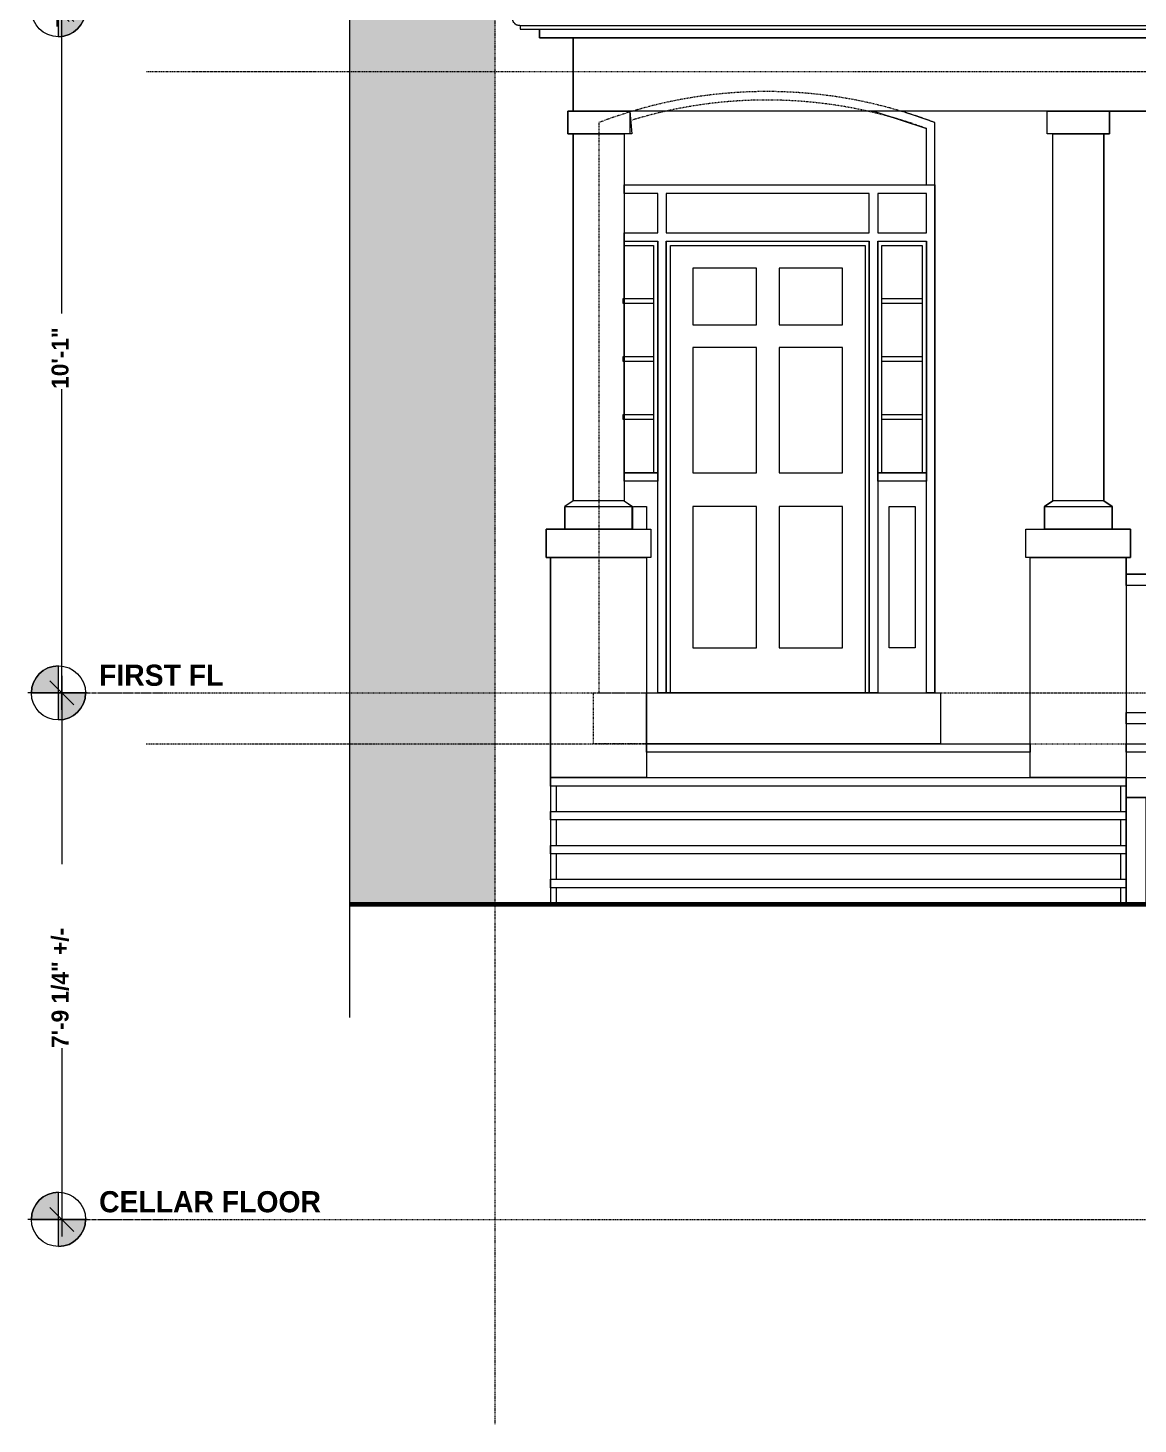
# Model space of a CAD drawing. Header units: inches. Extents: x -961 to 1381, y -1063 to 1035.
# Drawn here: x -343 to -146.2, y -235 to 12.3 of the extents above; entities that cross this region are included whole.
import ezdxf

# ---------------------------------------------------------------- set-up
doc = ezdxf.new("R2010")
doc.units = ezdxf.units.IN
doc.header["$LTSCALE"] = 0.2
doc.header["$MEASUREMENT"] = 0
doc.header["$PDMODE"] = 1
doc.header["$PDSIZE"] = -2
for name, pattern in [('STYLE_01', [0.41664, 0.20828, -0.20836]), ('STYLE_06', [1.04164, 0.625, -0.20828, 0.06943, -0.13893]), ('STYLE_07', [1.875, 0.625, -0.20828, 0.625, -0.20836, 0.06943, -0.13893]), ('STYLE_09', [5, 3.75, -0.277785, 0.69443, -0.277785])]:
    doc.linetypes.add(name, pattern=pattern)
doc.layers.get('0').update_dxf_attribs({"lineweight": 15})
for name, color, linetype, lineweight in [('_MD Elevations (2D)', 7, 'Continuous', 5), ('Dimension', 7, 'Continuous', 5), ('Electric - Invisible', 7, 'Continuous', 15), ('None', 7, 'Continuous', 5)]:
    doc.layers.add(name, color=color, linetype=linetype, lineweight=lineweight)
doc.styles.add('Bradley Hand ITC TT-Bold', font='Bradley Hand ITC TT-Bold')
doc.dimstyles.new('Arch', dxfattribs={"dimtxt": 3.002787, "dimasz": 0.125, "dimexe": 0.125, "dimexo": 0.0625, "dimgap": 0.0625, "dimtad": 1, "dimdec": 3, "dimzin": 15, "dimdsep": 46, "dimlunit": 4, "dimtxsty": 'Bradley Hand ITC TT-Bold', "dimblk": 'VW_SLASH', "dimcen": 0, "dimdle": 0.0625, "dimazin": 0, "dimtfac": 1, "dimtdec": 3, "dimtix": 1, "dimtmove": 0, "dimatfit": 0, "dimldrblk": 'VW_FILLEDARROW', "dimfxl": 0, "dimfrac": 2, "dimtolj": 1, "dimtzin": 15, "dimarcsym": 0})

# ---------------------------------------------------------------- blocks, each defined once
blk = doc.blocks.new('*D')
at = {"layer": 'Defpoints', "color": 0, "lineweight": 0}
for p in [(-327.82, 190), (100.36, 190), (1355.82, 190), (-337.66, 128), (-330.31, 128), (-327.82, 128), (90.52, 128), (97.86, 128), (100.36, 128), (1355.82, 128), (1358.31, 128), (1365.66, 128), (-947.19, 104.5), (-337.81, 15.5), (-330.31, 15.5), (-329.47, 15.5), (90.36, 15.5), (97.86, 15.5), (97.86, 15.5), (1357.47, 15.5), (1358.31, 15.5), (1365.81, 15.5), (-954.69, 6), (-947.19, 6), (-947.19, 6), (-954.69, -105.5), (-947.19, -105.5), (-947.19, -105.5), (-336.97, -105.5), (-336.97, -105.5), (-329.47, -105.5), (-329.47, -105.5), (90.36, -105.5), (90.36, -105.5), (97.86, -105.5), (97.86, -105.5), (1357.47, -105.5), (1357.47, -105.5), (1364.97, -105.5), (1364.97, -105.5), (-329.47, -198.75), (97.86, -198.75), (1357.47, -198.75), (-954.69, -207.5), (-947.19, -207.5)]:
    blk.add_point(p, dxfattribs=at)
at = {"layer": 'Dimension', "color": 0, "linetype": 'Continuous', "lineweight": -2}
for p, q in [((-337.66, 190), (-337.66, 193)), ((90.52, 190), (90.52, 193)), ((1365.66, 190), (1365.66, 193)), ((-330.82, 190), (-343.66, 190)), ((-337.66, 128), (-337.66, 190)), ((97.36, 190), (84.52, 190)), ((90.52, 128), (90.52, 190)), ((1358.82, 190), (1371.66, 190)), ((1365.66, 128), (1365.66, 190)), ((-337.81, 128), (-337.81, 131)), ((90.36, 128), (90.36, 131)), ((1365.81, 128), (1365.81, 131)), ((-333.31, 128), (-343.81, 128)), ((-330.82, 128), (-343.66, 128)), ((-337.81, 15.5), (-337.81, 128)), ((-337.66, 125), (-337.66, 128)), ((94.86, 128), (84.36, 128)), ((97.36, 128), (84.52, 128)), ((90.36, 15.5), (90.36, 128)), ((90.52, 125), (90.52, 128)), ((1358.82, 128), (1371.66, 128)), ((1361.31, 128), (1371.81, 128)), ((1365.66, 125), (1365.66, 128)), ((1365.81, 15.5), (1365.81, 128)), ((-954.69, 104.5), (-954.69, 107.5)), ((-950.19, 104.5), (-960.69, 104.5)), ((-954.69, 6), (-954.69, 104.5)), ((-336.97, 15.5), (-336.97, 18.5)), ((90.36, 15.5), (90.36, 18.5)), ((1364.97, 15.5), (1364.97, 18.5)), ((-333.31, 15.5), (-343.81, 15.5)), ((-332.47, 15.5), (-342.97, 15.5)), ((-337.81, 12.5), (-337.81, 15.5)), ((-336.97, -105.5), (-336.97, 15.5)), ((94.86, 15.5), (84.36, 15.5)), ((94.86, 15.5), (84.36, 15.5)), ((90.36, -105.5), (90.36, 15.5)), ((90.36, 12.5), (90.36, 15.5)), ((1360.47, 15.5), (1370.97, 15.5)), ((1361.31, 15.5), (1371.81, 15.5)), ((1364.97, -105.5), (1364.97, 15.5)), ((1365.81, 12.5), (1365.81, 15.5)), ((-954.69, 6), (-954.69, 9)), ((-935.69, 9), (-935.69, 6)), ((-950.19, 6), (-960.69, 6)), ((-950.19, 6), (-960.69, 6)), ((-954.69, -105.5), (-954.69, 6)), ((-954.69, 3), (-954.69, 6)), ((-935.69, 6), (-935.69, -6.5)), ((-932.69, 6), (-929.69, 6)), ((-935.69, -6.5), (-935.69, -9.5)), ((-932.69, -6.5), (-929.69, -6.5)), ((-954.69, -105.5), (-954.69, -102.5)), ((-935.69, -102.5), (-935.69, -105.5)), ((-336.97, -102.5), (-336.97, -105.5)), ((90.36, -102.5), (90.36, -105.5)), ((1364.97, -102.5), (1364.97, -105.5)), ((-950.19, -105.5), (-960.69, -105.5)), ((-950.19, -105.5), (-960.69, -105.5)), ((-954.69, -207.5), (-954.69, -105.5)), ((-954.69, -108.5), (-954.69, -105.5)), ((-935.69, -105.5), (-935.69, -118)), ((-932.69, -105.5), (-929.69, -105.5)), ((-332.47, -105.5), (-342.97, -105.5)), ((-332.47, -105.5), (-342.97, -105.5)), ((-336.97, -108.5), (-336.97, -105.5)), ((-336.97, -105.5), (-336.97, -198.75)), ((94.86, -105.5), (84.36, -105.5)), ((94.86, -105.5), (84.36, -105.5)), ((90.36, -108.5), (90.36, -105.5)), ((90.36, -105.5), (90.36, -198.75)), ((1360.47, -105.5), (1370.97, -105.5)), ((1360.47, -105.5), (1370.97, -105.5)), ((1364.97, -108.5), (1364.97, -105.5)), ((1364.97, -105.5), (1364.97, -198.75)), ((-935.69, -118), (-935.69, -121)), ((-932.69, -118), (-929.69, -118)), ((-332.47, -198.75), (-342.97, -198.75)), ((-336.97, -198.75), (-336.97, -201.75)), ((94.86, -198.75), (84.36, -198.75)), ((90.36, -198.75), (90.36, -201.75)), ((1360.47, -198.75), (1370.97, -198.75)), ((1364.97, -198.75), (1364.97, -201.75)), ((-950.19, -207.5), (-960.69, -207.5)), ((-954.69, -210.5), (-954.69, -207.5))]:
    blk.add_line(p, q, dxfattribs=at)
at = {"layer": 'None', "color": 0, "linetype": 'Continuous', "lineweight": 20}
for points in [[(-339.78, 192.12), (-335.54, 187.88)], [(88.39, 192.12), (92.64, 187.88)], [(1363.54, 192.12), (1367.78, 187.88)], [(-339.93, 130.12), (-335.69, 125.88)], [(-335.54, 125.88), (-339.78, 130.12)], [(88.24, 130.12), (92.49, 125.88)], [(92.64, 125.88), (88.39, 130.12)], [(1367.78, 125.88), (1363.54, 130.12)], [(1363.69, 130.12), (1367.93, 125.88)], [(-956.81, 106.62), (-952.57, 102.38)], [(-335.69, 13.38), (-339.93, 17.62)], [(-339.1, 17.62), (-334.85, 13.38)], [(88.24, 17.62), (92.49, 13.38)], [(92.49, 13.38), (88.24, 17.62)], [(1362.85, 17.62), (1367.1, 13.38)], [(1367.93, 13.38), (1363.69, 17.62)], [(-956.81, 8.12), (-952.57, 3.88)], [(-952.57, 3.88), (-956.81, 8.12)], [(-937.81, 8.12), (-933.57, 3.88)], [(-933.57, -8.62), (-937.81, -4.38)], [(-956.81, -103.38), (-952.57, -107.62)], [(-952.57, -107.62), (-956.81, -103.38)], [(-937.81, -103.38), (-933.57, -107.62)], [(-334.85, -107.62), (-339.1, -103.38)], [(-339.1, -103.38), (-334.85, -107.62)], [(92.49, -107.62), (88.24, -103.38)], [(88.24, -103.38), (92.49, -107.62)], [(1367.1, -107.62), (1362.85, -103.38)], [(1362.85, -103.38), (1367.1, -107.62)], [(-933.57, -120.12), (-937.81, -115.88)], [(-334.85, -200.87), (-339.1, -196.63)], [(92.49, -200.87), (88.24, -196.63)], [(1367.1, -200.87), (1362.85, -196.63)], [(-952.57, -209.62), (-956.81, -205.38)]]:
    blk.add_lwpolyline(points, dxfattribs=at)
at = {"color": 0, "linetype": 'Continuous', "lineweight": -2}
for points in [[(-334.33, 153.32), (-334.33, 164.68), (-340.99, 164.68), (-340.99, 153.32)], [(93.85, 153.32), (93.85, 164.68), (87.18, 164.68), (87.18, 153.32)], [(1368.99, 153.32), (1368.99, 164.68), (1362.33, 164.68), (1362.33, 153.32)], [(-334.48, 61.33), (-334.48, 82.17), (-341.15, 82.17), (-341.15, 61.33)], [(93.7, 61.33), (93.7, 82.17), (87.03, 82.17), (87.03, 61.33)], [(1369.15, 61.33), (1369.15, 82.17), (1362.48, 82.17), (1362.48, 61.33)], [(-951.36, 44.8), (-951.36, 65.7), (-958.03, 65.7), (-958.03, 44.8)], [(-932.78, -7.96), (-932.78, 7.46), (-938.61, 7.46), (-938.61, -7.96)], [(-951.36, -60.1), (-951.36, -39.4), (-958.03, -39.4), (-958.03, -60.1)], [(-333.64, -51.65), (-333.64, -38.35), (-340.31, -38.35), (-340.31, -51.65)], [(93.7, -51.65), (93.7, -38.35), (87.03, -38.35), (87.03, -51.65)], [(1368.31, -51.65), (1368.31, -38.35), (1361.64, -38.35), (1361.64, -51.65)], [(-932.78, -119.46), (-932.78, -104.04), (-938.61, -104.04), (-938.61, -119.46)], [(-333.64, -168.39), (-333.64, -135.86), (-340.31, -135.86), (-340.31, -168.39)], [(93.7, -168.39), (93.7, -135.86), (87.03, -135.86), (87.03, -168.39)], [(1368.31, -168.39), (1368.31, -135.86), (1361.64, -135.86), (1361.64, -168.39)], [(-951.36, -162.1), (-951.36, -150.9), (-958.03, -150.9), (-958.03, -162.1)]]:
    blk.add_wipeout(points, dxfattribs=at).dxf.layer = 'Dimension'
at = {"layer": 'Defpoints', "color": 0, "lineweight": 0}
for p in [(-935.69, 6), (-935.69, 6), (-935.69, -6.5), (-935.69, -105.5), (-935.69, -105.5), (-935.69, -118)]:
    blk.add_point(p, dxfattribs=at)
at = {"layer": 'Dimension', "color": 0, "attachment_point": 1, "rotation": 90, "line_spacing_factor": 1.337445, "style": 'Bradley Hand ITC TT-Bold'}
for s, insert, char_height in [('5\'-2"', (-339.46, 153.32), 3.003), ('5\'-2"', (88.71, 153.32), 3.003), ('5\'-2"', (1363.86, 153.32), 3.003), ('9\'-4 1/2"', (-339.61, 61.33), 3.003), ('9\'-4 1/2"', (88.56, 61.33), 3.003), ('9\'-4 1/2"', (1364.01, 61.33), 3.003), ('8\'-2 1/2"', (-956.5, 44.8), 3.003), ('12 1/2"', (-937.27, -7.96), 2.627), ('10\'-1"', (-338.78, -51.65), 3.003), ('10\'-1"', (88.56, -51.65), 3.003), ('10\'-1"', (1363.17, -51.65), 3.003), ('9\'-3 1/2"', (-956.5, -60.1), 3.003), ('12 1/2"', (-937.27, -119.46), 2.627), ('7\'-9 1/4" +/- ', (-338.78, -168.39), 3.0028), ('7\'-9 1/4" +/- ', (88.56, -168.39), 3.0028), ('7\'-9 1/4" +/- ', (1363.17, -168.39), 3.0028), ('8\'-6"', (-956.5, -162.1), 3.003)]:
    blk.add_mtext(s, dxfattribs=dict(at, insert=insert, char_height=char_height))
blk = doc.blocks.new('VW_FILLEDARROW')
at = {"linetype": 'ByBlock', "lineweight": 0}
blk.add_hatch(color=0, dxfattribs=at).paths.add_polyline_path([(-1, 0.268), (0, 0), (-1, -0.268)])
at = {"layer": 'None', "color": 0, "linetype": 'Continuous', "lineweight": 5}
blk.add_lwpolyline([(-1, 0.268), (0, 0), (-1, -0.268)], close=True, dxfattribs=at)
blk = doc.blocks.new('VW_SLASH')
at = {"color": 0, "linetype": 'ByBlock', "lineweight": -2}
blk.add_line((0, 0), (-1, 0), dxfattribs=at)
at = {"layer": 'None', "color": 0, "linetype": 'Continuous', "lineweight": 20}
blk.add_lwpolyline([(0.354, 0.354), (-0.354, -0.354)], dxfattribs=at)
blk = doc.blocks.new('Elevation Benchmark')
at = {"color": 7, "linetype": 'Continuous', "lineweight": 5}
for points in [[(12, 1.2), (49.31, 1.2), (49.31, 9.53), (12, 9.53)], [(4.8, -4.8), (4.33, -4.78), (3.86, -4.71), (3.41, -4.59), (2.96, -4.43), (2.54, -4.23), (2.13, -3.99), (1.75, -3.71), (1.41, -3.39), (1.09, -3.05), (0.81, -2.67), (0.57, -2.26), (0.37, -1.84), (0.21, -1.39), (0.09, -0.94), (0.02, -0.47), (0, 0), (0.02, 0.47), (0.09, 0.94), (0.21, 1.39), (0.37, 1.84), (0.57, 2.26), (0.81, 2.67), (1.09, 3.05), (1.41, 3.39), (1.75, 3.71), (2.13, 3.99), (2.54, 4.23), (2.96, 4.43), (3.41, 4.59), (3.86, 4.71), (4.33, 4.78), (4.8, 4.8), (5.27, 4.78), (5.74, 4.71), (6.19, 4.59), (6.64, 4.43), (7.06, 4.23), (7.47, 3.99), (7.85, 3.71), (8.19, 3.39), (8.51, 3.05), (8.79, 2.67), (9.03, 2.26), (9.23, 1.84), (9.39, 1.39), (9.51, 0.94), (9.58, 0.47), (9.6, 0), (9.58, -0.47), (9.51, -0.94), (9.39, -1.39), (9.23, -1.84), (9.03, -2.26), (8.79, -2.67), (8.51, -3.05), (8.19, -3.39), (7.85, -3.71), (7.47, -3.99), (7.06, -4.23), (6.64, -4.43), (6.19, -4.59), (5.74, -4.71), (5.27, -4.78)], [(12, -9.53), (13.7, -9.53), (13.7, -1.2), (12, -1.2)]]:
    blk.add_wipeout(points, dxfattribs=at).dxf.layer = 'None'
at = {"layer": 'None', "linetype": 'Continuous', "lineweight": 0}
h = blk.add_hatch(color=7, dxfattribs=at)
edge = h.paths.add_edge_path()
edge.add_arc((4.8, 0), 4.8, 90, 180)
edge.add_line((0, 0), (4.8, 0))
edge.add_line((4.8, 0), (4.8, 4.8))
h = blk.add_hatch(color=7, dxfattribs=at)
edge = h.paths.add_edge_path()
edge.add_arc((4.8, 0), 4.8, 270, 0)
edge.add_line((9.6, 0), (4.8, 0))
edge.add_line((4.8, 0), (4.8, -4.8))
at = {"layer": 'None', "color": 7, "linetype": 'Continuous', "lineweight": 5}
for p, q in [((4.8, -4.8), (4.8, 4.8)), ((0, 0), (9.6, 0))]:
    blk.add_line(p, q, dxfattribs=at)
at = {"layer": 'None', "color": 7, "linetype": 'STYLE_09', "lineweight": 5}
blk.add_line((9.6, 0), (24, 0), dxfattribs=at)
at = {"layer": 'None', "color": 7, "linetype": 'Continuous', "lineweight": 5}
for start, end in [(90, 180), (270, 0)]:
    blk.add_arc((4.8, 0), 4.8, start, end, dxfattribs=at)
blk.add_ellipse((4.8, 0), major_axis=(4.8, 0), ratio=1, dxfattribs=at)
at = {"layer": 'None', "color": 7, "insert": (12, 1.2), "char_height": 3.753, "attachment_point": 7, "line_spacing_factor": 1.332987, "style": 'Bradley Hand ITC TT-Bold'}
blk.add_mtext('SECOND FL', dxfattribs=at)
blk = doc.blocks.new('Elevation Benchmark-1')
at = {"color": 7, "linetype": 'Continuous', "lineweight": 5}
for points in [[(12, 1.2), (41.45, 1.2), (41.45, 9.53), (12, 9.53)], [(4.8, -4.8), (4.33, -4.78), (3.86, -4.71), (3.41, -4.59), (2.96, -4.43), (2.54, -4.23), (2.13, -3.99), (1.75, -3.71), (1.41, -3.39), (1.09, -3.05), (0.81, -2.67), (0.57, -2.26), (0.37, -1.84), (0.21, -1.39), (0.09, -0.94), (0.02, -0.47), (0, 0), (0.02, 0.47), (0.09, 0.94), (0.21, 1.39), (0.37, 1.84), (0.57, 2.26), (0.81, 2.67), (1.09, 3.05), (1.41, 3.39), (1.75, 3.71), (2.13, 3.99), (2.54, 4.23), (2.96, 4.43), (3.41, 4.59), (3.86, 4.71), (4.33, 4.78), (4.8, 4.8), (5.27, 4.78), (5.74, 4.71), (6.19, 4.59), (6.64, 4.43), (7.06, 4.23), (7.47, 3.99), (7.85, 3.71), (8.19, 3.39), (8.51, 3.05), (8.79, 2.67), (9.03, 2.26), (9.23, 1.84), (9.39, 1.39), (9.51, 0.94), (9.58, 0.47), (9.6, 0), (9.58, -0.47), (9.51, -0.94), (9.39, -1.39), (9.23, -1.84), (9.03, -2.26), (8.79, -2.67), (8.51, -3.05), (8.19, -3.39), (7.85, -3.71), (7.47, -3.99), (7.06, -4.23), (6.64, -4.43), (6.19, -4.59), (5.74, -4.71), (5.27, -4.78)], [(12, -9.53), (13.7, -9.53), (13.7, -1.2), (12, -1.2)]]:
    blk.add_wipeout(points, dxfattribs=at).dxf.layer = 'None'
at = {"layer": 'None', "linetype": 'Continuous', "lineweight": 0}
h = blk.add_hatch(color=7, dxfattribs=at)
edge = h.paths.add_edge_path()
edge.add_arc((4.8, 0), 4.8, 90, 180)
edge.add_line((0, 0), (4.8, 0))
edge.add_line((4.8, 0), (4.8, 4.8))
h = blk.add_hatch(color=7, dxfattribs=at)
edge = h.paths.add_edge_path()
edge.add_arc((4.8, 0), 4.8, 270, 0)
edge.add_line((9.6, 0), (4.8, 0))
edge.add_line((4.8, 0), (4.8, -4.8))
at = {"layer": 'None', "color": 7, "linetype": 'Continuous', "lineweight": 5}
for p, q in [((4.8, -4.8), (4.8, 4.8)), ((0, 0), (9.6, 0))]:
    blk.add_line(p, q, dxfattribs=at)
at = {"layer": 'None', "color": 7, "linetype": 'STYLE_09', "lineweight": 5}
blk.add_line((9.6, 0), (24, 0), dxfattribs=at)
at = {"layer": 'None', "color": 7, "linetype": 'Continuous', "lineweight": 5}
for start, end in [(90, 180), (270, 0)]:
    blk.add_arc((4.8, 0), 4.8, start, end, dxfattribs=at)
blk.add_ellipse((4.8, 0), major_axis=(4.8, 0), ratio=1, dxfattribs=at)
at = {"layer": 'None', "color": 7, "insert": (12, 1.2), "char_height": 3.753, "attachment_point": 7, "line_spacing_factor": 1.332987, "style": 'Bradley Hand ITC TT-Bold'}
blk.add_mtext('FIRST FL', dxfattribs=at)
blk = doc.blocks.new('Elevation Benchmark-2')
at = {"color": 7, "linetype": 'Continuous', "lineweight": 5}
for points in [[(12, 1.2), (63.15, 1.2), (63.15, 9.53), (12, 9.53)], [(4.8, -4.8), (4.33, -4.78), (3.86, -4.71), (3.41, -4.59), (2.96, -4.43), (2.54, -4.23), (2.13, -3.99), (1.75, -3.71), (1.41, -3.39), (1.09, -3.05), (0.81, -2.67), (0.57, -2.26), (0.37, -1.84), (0.21, -1.39), (0.09, -0.94), (0.02, -0.47), (0, 0), (0.02, 0.47), (0.09, 0.94), (0.21, 1.39), (0.37, 1.84), (0.57, 2.26), (0.81, 2.67), (1.09, 3.05), (1.41, 3.39), (1.75, 3.71), (2.13, 3.99), (2.54, 4.23), (2.96, 4.43), (3.41, 4.59), (3.86, 4.71), (4.33, 4.78), (4.8, 4.8), (5.27, 4.78), (5.74, 4.71), (6.19, 4.59), (6.64, 4.43), (7.06, 4.23), (7.47, 3.99), (7.85, 3.71), (8.19, 3.39), (8.51, 3.05), (8.79, 2.67), (9.03, 2.26), (9.23, 1.84), (9.39, 1.39), (9.51, 0.94), (9.58, 0.47), (9.6, 0), (9.58, -0.47), (9.51, -0.94), (9.39, -1.39), (9.23, -1.84), (9.03, -2.26), (8.79, -2.67), (8.51, -3.05), (8.19, -3.39), (7.85, -3.71), (7.47, -3.99), (7.06, -4.23), (6.64, -4.43), (6.19, -4.59), (5.74, -4.71), (5.27, -4.78)], [(12, -9.53), (13.7, -9.53), (13.7, -1.2), (12, -1.2)]]:
    blk.add_wipeout(points, dxfattribs=at).dxf.layer = 'None'
at = {"layer": 'None', "linetype": 'Continuous', "lineweight": 0}
h = blk.add_hatch(color=7, dxfattribs=at)
edge = h.paths.add_edge_path()
edge.add_arc((4.8, 0), 4.8, 90, 180)
edge.add_line((0, 0), (4.8, 0))
edge.add_line((4.8, 0), (4.8, 4.8))
h = blk.add_hatch(color=7, dxfattribs=at)
edge = h.paths.add_edge_path()
edge.add_arc((4.8, 0), 4.8, 270, 0)
edge.add_line((9.6, 0), (4.8, 0))
edge.add_line((4.8, 0), (4.8, -4.8))
at = {"layer": 'None', "color": 7, "linetype": 'Continuous', "lineweight": 5}
for p, q in [((4.8, -4.8), (4.8, 4.8)), ((0, 0), (9.6, 0))]:
    blk.add_line(p, q, dxfattribs=at)
at = {"layer": 'None', "color": 7, "linetype": 'STYLE_09', "lineweight": 5}
blk.add_line((9.6, 0), (24, 0), dxfattribs=at)
at = {"layer": 'None', "color": 7, "linetype": 'Continuous', "lineweight": 5}
for start, end in [(90, 180), (270, 0)]:
    blk.add_arc((4.8, 0), 4.8, start, end, dxfattribs=at)
blk.add_ellipse((4.8, 0), major_axis=(4.8, 0), ratio=1, dxfattribs=at)
at = {"layer": 'None', "color": 7, "insert": (12, 1.2), "char_height": 3.7535, "attachment_point": 7, "line_spacing_factor": 1.332987, "style": 'Bradley Hand ITC TT-Bold'}
blk.add_mtext('CELLAR FLOOR', dxfattribs=at)
blk = doc.blocks.new('Group-166')
at = {"layer": 'Electric - Invisible', "color": 7, "linetype": 'Continuous', "lineweight": 20}
blk.add_line((-21.75, 16.05), (-21.75, 16.5), dxfattribs=at)
at = {"color": 7, "linetype": 'Continuous', "lineweight": 20}
blk.add_wipeout([(-23.82, 12.67), (-23.78, 12.67), (-23.74, 12.67), (-23.7, 12.67), (-23.66, 12.68), (-23.62, 12.68), (-23.58, 12.69), (-23.54, 12.69), (-23.51, 12.7), (-23.47, 12.7), (-23.44, 12.71), (-23.4, 12.72), (-23.37, 12.73), (-23.33, 12.74), (-23.3, 12.75), (-23.27, 12.76), (-23.23, 12.77), (-23.2, 12.79), (-23.17, 12.8), (-23.14, 12.82), (-23.11, 12.83), (-23.08, 12.85), (-23.06, 12.87), (-23.03, 12.88), (-23, 12.9), (-22.97, 12.92), (-22.95, 12.94), (-22.92, 12.97), (-22.9, 12.99), (-22.87, 13.01), (-22.85, 13.03), (-22.83, 13.06), (-22.8, 13.08), (-22.78, 13.11), (-22.76, 13.14), (-22.74, 13.17), (-22.72, 13.19), (-22.7, 13.22), (-22.68, 13.25), (-22.66, 13.29), (-22.64, 13.32), (-22.62, 13.35), (-22.61, 13.38), (-22.59, 13.42), (-22.58, 13.45), (-22.56, 13.49), (-22.55, 13.53), (-22.53, 13.56), (-22.52, 13.6), (-22.51, 13.64), (-22.49, 13.68), (-22.48, 13.72), (-22.47, 13.76), (-22.46, 13.81), (-22.45, 13.85), (-22.44, 13.89), (-22.43, 13.94), (-22.42, 13.98), (-22.42, 14.03), (-22.41, 14.08), (-22.4, 14.13), (-22.4, 14.17), (-22.39, 14.22), (-22.39, 14.27), (-22.38, 14.33), (-22.38, 14.38), (-22.38, 14.43), (-22.37, 14.48), (-22.37, 14.53), (-22.36, 14.57), (-22.36, 14.62), (-22.35, 14.67), (-22.35, 14.71), (-22.34, 14.76), (-22.34, 14.8), (-22.33, 14.85), (-22.33, 14.89), (-22.32, 14.93), (-22.31, 14.97), (-22.31, 15.01), (-22.3, 15.05), (-22.29, 15.09), (-22.29, 15.13), (-22.28, 15.17), (-22.27, 15.21), (-22.26, 15.24), (-22.26, 15.28), (-22.25, 15.31), (-22.24, 15.34), (-22.23, 15.38), (-22.22, 15.41), (-22.21, 15.44), (-22.2, 15.47), (-22.2, 15.5), (-22.19, 15.53), (-22.18, 15.56), (-22.17, 15.58), (-22.16, 15.61), (-22.15, 15.64), (-22.14, 15.66), (-22.13, 15.68), (-22.11, 15.71), (-22.1, 15.73), (-22.09, 15.75), (-22.08, 15.77), (-22.07, 15.79), (-22.06, 15.81), (-22.05, 15.83), (-22.03, 15.85), (-22.02, 15.87), (-22.01, 15.88), (-22, 15.9), (-21.98, 15.91), (-21.97, 15.93), (-21.96, 15.94), (-21.94, 15.95), (-21.93, 15.97), (-21.92, 15.98), (-21.9, 15.99), (-21.89, 16), (-21.87, 16), (-21.86, 16.01), (-21.85, 16.02), (-21.83, 16.03), (-21.82, 16.03), (-21.8, 16.04), (-21.78, 16.04), (-21.77, 16.04), (-21.75, 16.05)], dxfattribs=at).dxf.layer = 'Electric - Invisible'
at = {"layer": 'Electric - Invisible', "color": 7, "linetype": 'Continuous', "lineweight": 20}
for p, q in [((-21.75, 16.5), (-26.69, 16.5)), ((-21.75, 16.5), (-21.75, 16.05)), ((-23.82, 12.03), (-26.69, 12.03))]:
    blk.add_line(p, q, dxfattribs=at)
blk.add_open_spline([(-23.82, 12.67), (-22.5, 12.67), (-22.26, 15.98), (-21.75, 16.05)], degree=2, dxfattribs=at)
at = {"layer": 'None', "color": 7, "linetype": 'Continuous', "lineweight": 20}
blk.add_line((-23.82, 12.67), (-23.82, 12.03), dxfattribs=at)
blk = doc.blocks.new('Group-167')
at = {"layer": 'Electric - Invisible', "color": 7, "linetype": 'Continuous', "lineweight": 20}
blk.add_line((-257.8, 16.05), (-257.8, 16.5), dxfattribs=at)
at = {"color": 7, "linetype": 'Continuous', "lineweight": 20}
blk.add_wipeout([(-255.73, 12.67), (-255.77, 12.67), (-255.81, 12.67), (-255.85, 12.67), (-255.89, 12.68), (-255.93, 12.68), (-255.97, 12.69), (-256.01, 12.69), (-256.04, 12.7), (-256.08, 12.7), (-256.11, 12.71), (-256.15, 12.72), (-256.18, 12.73), (-256.22, 12.74), (-256.25, 12.75), (-256.28, 12.76), (-256.31, 12.77), (-256.35, 12.79), (-256.38, 12.8), (-256.41, 12.82), (-256.44, 12.83), (-256.46, 12.85), (-256.49, 12.87), (-256.52, 12.88), (-256.55, 12.9), (-256.58, 12.92), (-256.6, 12.94), (-256.63, 12.97), (-256.65, 12.99), (-256.68, 13.01), (-256.7, 13.03), (-256.72, 13.06), (-256.75, 13.08), (-256.77, 13.11), (-256.79, 13.14), (-256.81, 13.17), (-256.83, 13.19), (-256.85, 13.22), (-256.87, 13.25), (-256.89, 13.29), (-256.91, 13.32), (-256.92, 13.35), (-256.94, 13.38), (-256.96, 13.42), (-256.97, 13.45), (-256.99, 13.49), (-257, 13.53), (-257.02, 13.56), (-257.03, 13.6), (-257.04, 13.64), (-257.05, 13.68), (-257.07, 13.72), (-257.08, 13.76), (-257.09, 13.81), (-257.1, 13.85), (-257.11, 13.89), (-257.12, 13.94), (-257.12, 13.98), (-257.13, 14.03), (-257.14, 14.08), (-257.14, 14.13), (-257.15, 14.17), (-257.16, 14.22), (-257.16, 14.27), (-257.16, 14.33), (-257.17, 14.38), (-257.17, 14.43), (-257.18, 14.48), (-257.18, 14.53), (-257.19, 14.57), (-257.19, 14.62), (-257.2, 14.67), (-257.2, 14.71), (-257.21, 14.76), (-257.21, 14.8), (-257.22, 14.85), (-257.22, 14.89), (-257.23, 14.93), (-257.24, 14.97), (-257.24, 15.01), (-257.25, 15.05), (-257.26, 15.09), (-257.26, 15.13), (-257.27, 15.17), (-257.28, 15.21), (-257.29, 15.24), (-257.29, 15.28), (-257.3, 15.31), (-257.31, 15.34), (-257.32, 15.38), (-257.33, 15.41), (-257.34, 15.44), (-257.34, 15.47), (-257.35, 15.5), (-257.36, 15.53), (-257.37, 15.56), (-257.38, 15.58), (-257.39, 15.61), (-257.4, 15.64), (-257.41, 15.66), (-257.42, 15.68), (-257.43, 15.71), (-257.44, 15.73), (-257.46, 15.75), (-257.47, 15.77), (-257.48, 15.79), (-257.49, 15.81), (-257.5, 15.83), (-257.51, 15.85), (-257.53, 15.87), (-257.54, 15.88), (-257.55, 15.9), (-257.56, 15.91), (-257.58, 15.93), (-257.59, 15.94), (-257.6, 15.95), (-257.62, 15.97), (-257.63, 15.98), (-257.65, 15.99), (-257.66, 16), (-257.67, 16), (-257.69, 16.01), (-257.7, 16.02), (-257.72, 16.03), (-257.73, 16.03), (-257.75, 16.04), (-257.76, 16.04), (-257.78, 16.04), (-257.8, 16.05)], dxfattribs=at).dxf.layer = 'Electric - Invisible'
at = {"layer": 'Electric - Invisible', "color": 7, "linetype": 'Continuous', "lineweight": 20}
for p, q in [((-257.8, 16.5), (-257.8, 16.05)), ((-257.8, 16.5), (-252.86, 16.5)), ((-255.73, 12.03), (-252.86, 12.03))]:
    blk.add_line(p, q, dxfattribs=at)
blk.add_open_spline([(-255.73, 12.67), (-257.04, 12.67), (-257.28, 15.98), (-257.8, 16.05)], degree=2, dxfattribs=at)
at = {"layer": 'None', "color": 7, "linetype": 'Continuous', "lineweight": 20}
blk.add_line((-255.73, 12.67), (-255.73, 12.03), dxfattribs=at)
blk = doc.blocks.new('Group-168')
at = {"layer": 'None', "color": 7, "linetype": 'Continuous', "lineweight": 5}
for p, q in [((-257.08, 15.5), (-22.2, 15.5)), ((-255.73, 12.72), (-23.75, 12.72)), ((-255.33, 12.04), (-26.77, 12.04))]:
    blk.add_line(p, q, dxfattribs=at)
at = {"layer": 'None', "color": 7}
blk.add_blockref('Group-166', (0, 0), dxfattribs=at)
at = {"layer": 'None', "color": 7, "linetype": 'Continuous', "lineweight": 5}
blk.add_line((-26.69, 16.5), (-252.86, 16.5), dxfattribs=at)
at = {"layer": 'None', "color": 7}
blk.add_blockref('Group-167', (0, 0), dxfattribs=at)
blk = doc.blocks.new('Break Line-2')
at = {"layer": 'None', "color": 7, "linetype": 'Continuous', "lineweight": 20}
blk.add_lwpolyline([(0, 0), (204.14, 0), (205.64, 6), (208.64, -6), (210.14, 0), (414.28, 0)], dxfattribs=at)
blk = doc.blocks.new('MD Elevations (2D)')
at = {"layer": 'None', "color": 7, "linetype": 'STYLE_06', "lineweight": 5}
blk.add_line((-260.1491, -235), (-260.1491, 251.284), dxfattribs=at)
at = {"layer": 'None', "color": 7, "linetype": 'STYLE_07', "lineweight": 5}
for p, q in [((-329.475, -105.5), (32, -105.5)), ((-322, -114.5), (16.6009, -114.5)), ((-329.475, -198.75), (32, -198.75))]:
    blk.add_line(p, q, dxfattribs=at)
at = {"layer": 'None', "color": 7, "linetype": 'Continuous', "lineweight": 5}
for p, q in [((-249.3549, -122), (-249.3549, -143)), ((-149.3549, -122), (-149.3549, -143))]:
    blk.add_line(p, q, dxfattribs=at)
at = {"layer": 'Dimension', "color": 7, "linetype": 'Continuous', "lineweight": 5}
dim = blk.add_linear_dim(base=(-336.975, -105.5), p1=(-329.475, 15.5), p2=(-329.475, -105.5), angle=270, dimstyle='Arch', override={"dimtxt": 3.002787, "dimasz": 6, "dimgap": 0.015625, "dimtad": 0, "dimpost": '<>', "dimtxsty": 'Bradley Hand ITC TT-Bold'}, dxfattribs=at)
dim.commit()
dim.dimension.update_dxf_attribs({"geometry": '*D', "text_midpoint": (-336.975, -45)})
dim = blk.add_linear_dim(base=(-337.8117, 15.5), p1=(-330.3117, 128), p2=(-330.3117, 15.5), angle=270, dimstyle='Arch', override={"dimtxt": 3.002787, "dimasz": 6, "dimgap": 0.015625, "dimtad": 0, "dimpost": '<>', "dimtxsty": 'Bradley Hand ITC TT-Bold'}, dxfattribs=at)
dim.commit()
dim.dimension.update_dxf_attribs({"geometry": '*D', "text_midpoint": (-337.8117, 71.75)})
at = {"layer": 'None', "color": 7}
for name, p in [('Elevation Benchmark', (-342.3575, 15.5)), ('Elevation Benchmark-1', (-342.3575, -105.5)), ('Elevation Benchmark-2', (-342.3575, -198.75))]:
    blk.add_blockref(name, p, dxfattribs=at)
at = {"layer": 'Dimension', "color": 7, "linetype": 'Continuous', "lineweight": 5}
dim = blk.add_linear_dim(base=(-954.693, -207.5), p1=(-947.193, -105.5), p2=(-947.193, -207.5), angle=270, dimstyle='Arch', override={"dimtxt": 3.002787, "dimasz": 6, "dimgap": 0.015625, "dimtad": 0, "dimpost": '<>', "dimtxsty": 'Bradley Hand ITC TT-Bold'}, dxfattribs=at)
dim.commit()
dim.dimension.update_dxf_attribs({"geometry": '*D', "text_midpoint": (-954.693, -156.5)})
dim = blk.add_linear_dim(base=(-954.693, -105.5), p1=(-947.193, 6), p2=(-947.193, -105.5), angle=270, dimstyle='Arch', override={"dimtxt": 3.002787, "dimasz": 6, "dimgap": 0.015625, "dimtad": 0, "dimpost": '<>', "dimtxsty": 'Bradley Hand ITC TT-Bold'}, dxfattribs=at)
dim.commit()
dim.dimension.update_dxf_attribs({"geometry": '*D', "text_midpoint": (-954.693, -49.75)})
dim = blk.add_linear_dim(base=(-954.693, 6), p1=(-947.193, 104.5), p2=(-947.193, 6), angle=270, dimstyle='Arch', override={"dimtxt": 3.002787, "dimasz": 6, "dimgap": 0.015625, "dimtad": 0, "dimpost": '<>', "dimtxsty": 'Bradley Hand ITC TT-Bold'}, dxfattribs=at)
dim.commit()
dim.dimension.update_dxf_attribs({"geometry": '*D', "text_midpoint": (-954.693, 55.25)})
dim = blk.add_linear_dim(base=(-935.693, 6), p1=(-935.693, -6.5), p2=(-935.693, 6), angle=270, text='12 1/2"', dimstyle='Arch', override={"dimtxt": 2.627439, "dimasz": 6, "dimgap": 0.015625, "dimtad": 0, "dimpost": '<>', "dimtxsty": 'Bradley Hand ITC TT-Bold'}, dxfattribs=at)
dim.commit()
dim.dimension.update_dxf_attribs({"geometry": '*D', "text_midpoint": (-935.693, -0.25)})
dim = blk.add_linear_dim(base=(-935.693, -105.5), p1=(-935.693, -118), p2=(-935.693, -105.5), angle=270, text='12 1/2"', dimstyle='Arch', override={"dimtxt": 2.627439, "dimasz": 6, "dimgap": 0.015625, "dimtad": 0, "dimpost": '<>', "dimtxsty": 'Bradley Hand ITC TT-Bold'}, dxfattribs=at)
dim.commit()
dim.dimension.update_dxf_attribs({"geometry": '*D', "text_midpoint": (-935.693, -111.75)})
at = {"layer": 'None', "color": 7, "linetype": 'STYLE_07', "lineweight": 5}
blk.add_line((16.6009, 4.5), (-322, 4.5), dxfattribs=at)
at = {"layer": 'None', "color": 7, "linetype": 'STYLE_01', "lineweight": 5}
blk.add_line((-241.75, -105.5), (-241.75, -4.5), dxfattribs=at)
at = {"layer": 'None', "color": 7, "linetype": 'Continuous', "lineweight": 5}
for p, q in [((-182.25, -4.5), (-188.1276, -2.5)), ((-183.75, -15.54), (-183.75, -5.5393)), ((-148.3549, -120.5), (-46.3549, -120.5))]:
    blk.add_line(p, q, dxfattribs=at)
at = {"layer": 'None', "color": 7, "linetype": 'Continuous', "lineweight": 15}
blk.add_line((-182.25, -105.5), (-182.25, -4.5), dxfattribs=at)
at = {"layer": 'None', "color": 7, "linetype": 'Continuous', "lineweight": 5}
for points in [[(-252.3173, 12.0411), (-27.3173, 12.0411), (-27.3173, 10.5), (-252.3173, 10.5)], [(-246.3173, 10.5), (-33.3173, 10.5), (-33.3173, -2.5), (-246.3173, -2.5)], [(-247.3173, -2.5), (-236.3173, -2.5), (-236.3173, -6.5), (-247.3173, -6.5)], [(-162.3173, -2.5), (-151.3173, -2.5), (-151.3173, -6.5), (-162.3173, -6.5)], [(-246.3173, -6.5), (-237.3173, -6.5), (-237.3173, -71.5), (-246.3173, -71.5)], [(-161.3173, -6.5), (-152.3173, -6.5), (-152.3173, -71.5), (-161.3173, -71.5)], [(-247.8173, -72.5), (-235.8173, -72.5), (-235.8173, -76.5), (-247.8173, -76.5)], [(-162.8173, -72.5), (-150.8173, -72.5), (-150.8173, -76.5), (-162.8173, -76.5)], [(-251.1049, -76.5), (-232.6049, -76.5), (-232.6049, -81.5), (-251.1049, -81.5)], [(-166.1049, -76.5), (-147.6049, -76.5), (-147.6049, -81.5), (-166.1049, -81.5)], [(-250.3549, -81.5), (-233.3549, -81.5), (-233.3549, -120.5), (-250.3549, -120.5)], [(-165.3549, -81.5), (-148.3549, -81.5), (-148.3549, -120.5), (-165.3549, -120.5)], [(-148.3549, -84.5), (-46.3549, -84.5), (-46.3549, -86.5), (-148.3549, -86.5)], [(-233.3549, -105.5), (-181.25, -105.5), (-181.25, -114.5), (-233.3549, -114.5)], [(-148.3549, -109), (-46.3549, -109), (-46.3549, -111), (-148.3549, -111)], [(-148.3549, -120.5), (-46.3549, -120.5), (-46.3549, -124), (-148.3549, -124)]]:
    blk.add_lwpolyline(points, close=True, dxfattribs=at)
at = {"layer": 'None', "color": 7, "linetype": 'Continuous', "lineweight": 5, "flags": 128}
for points in [[(-246.3173, -71.5), (-247.8173, -72.5), (-247.8173, -76.5)], [(-237.3173, -71.5), (-235.8173, -72.5), (-235.8173, -76.5)], [(-161.3173, -71.5), (-162.8173, -72.5), (-162.8173, -76.5)], [(-152.3173, -71.5), (-150.8173, -72.5), (-150.8173, -76.5)]]:
    blk.add_lwpolyline(points, dxfattribs=at)
at = {"layer": 'None', "color": 7, "linetype": 'STYLE_01', "lineweight": 5}
blk.add_lwpolyline([(-242.75, -105.5), (-233.3549, -105.5), (-233.3549, -114.5), (-242.75, -114.5)], close=True, dxfattribs=at)
at = {"layer": 'None', "color": 7, "linetype": 'Continuous', "lineweight": 15}
for points in [[(-233.3549, -114.5), (-165.3549, -114.5), (-165.3549, -116), (-233.3549, -116)], [(-148.3549, -114.5), (-46.3549, -114.5), (-46.3549, -116), (-148.3549, -116)], [(-250.3549, -120.5), (-148.3549, -120.5), (-148.3549, -122), (-250.3549, -122)]]:
    blk.add_lwpolyline(points, close=True, dxfattribs=at)
at = {"layer": 'None', "color": 7, "linetype": 'STYLE_01', "lineweight": 5}
for radius, start, end in [(83.3922, 69.074641, 110.925359), (81.8922, 69.795217, 106.977126)]:
    blk.add_arc((-212.0336, -82.3922), radius, start, end, dxfattribs=at)
at = {"layer": 'None', "color": 7, "linetype": 'Continuous', "lineweight": 5}
blk.add_solid([(-286, -143), (-286, 205.5), (-260.1491, -143), (-260.1491, 205.5)], dxfattribs=at)
at = {"layer": 'None', "color": 7, "rotation": -90}
blk.add_blockref('Break Line-2', (-286, 251.284), dxfattribs=at)
at = {"color": 7, "linetype": 'Continuous', "lineweight": 15}
for points in [[(-250.3549, -126.5), (-148.3549, -126.5), (-148.3549, -128), (-250.3549, -128)], [(-250.3549, -132.5), (-148.3549, -132.5), (-148.3549, -134), (-250.3549, -134)], [(-250.3549, -138.5), (-148.3549, -138.5), (-148.3549, -140), (-250.3549, -140)]]:
    blk.add_wipeout(points, dxfattribs=at).dxf.layer = 'None'
at = {"layer": 'None', "color": 7, "linetype": 'Continuous', "lineweight": 5}
for p, q in [((-250.3549, -122), (-250.3549, -143)), ((-148.3549, -122), (-148.3549, -143))]:
    blk.add_line(p, q, dxfattribs=at)
blk.add_lwpolyline([(-148.3549, -124), (-144.8549, -124), (-144.8549, -143), (-148.3549, -143)], close=True, dxfattribs=at)
at = {"layer": 'None', "color": 7, "linetype": 'Continuous', "lineweight": 15}
for points in [[(-250.3549, -126.5), (-148.3549, -126.5), (-148.3549, -128), (-250.3549, -128)], [(-250.3549, -132.5), (-148.3549, -132.5), (-148.3549, -134), (-250.3549, -134)], [(-250.3549, -138.5), (-148.3549, -138.5), (-148.3549, -140), (-250.3549, -140)]]:
    blk.add_lwpolyline(points, close=True, dxfattribs=at)
at = {"layer": 'None', "color": 7}
blk.add_blockref('Group-168', (0, 0), dxfattribs=at)
at = {"layer": 'Dimension', "color": 7, "linetype": 'Continuous', "lineweight": 5}
dim = blk.add_linear_dim(base=(-336.975, -105.5), p1=(-329.475, -198.75), p2=(-329.475, -105.5), angle=270, dimstyle='Arch', override={"dimtxt": 3.002787, "dimasz": 6, "dimgap": 0.015625, "dimtad": 0, "dimpost": '<> +/- ', "dimtxsty": 'Bradley Hand ITC TT-Bold'}, dxfattribs=at)
dim.commit()
dim.dimension.update_dxf_attribs({"geometry": '*D', "text_midpoint": (-336.975, -152.125)})
dim = blk.add_linear_dim(base=(-337.6609, 128), p1=(-327.8184, 190), p2=(-327.8184, 128), angle=270, dimstyle='Arch', override={"dimtxt": 3.002787, "dimasz": 6, "dimgap": 0.015625, "dimtad": 0, "dimpost": '<>', "dimtxsty": 'Bradley Hand ITC TT-Bold'}, dxfattribs=at)
dim.commit()
dim.dimension.update_dxf_attribs({"geometry": '*D', "text_midpoint": (-337.6609, 159)})
dim = blk.add_linear_dim(base=(90.3644, -105.5), p1=(97.8644, 15.5), p2=(97.8644, -105.5), angle=270, dimstyle='Arch', override={"dimtxt": 3.002787, "dimasz": 6, "dimgap": 0.015625, "dimtad": 0, "dimpost": '<>', "dimtxsty": 'Bradley Hand ITC TT-Bold'}, dxfattribs=at)
dim.commit()
dim.dimension.update_dxf_attribs({"geometry": '*D', "text_midpoint": (90.3644, -45)})
dim = blk.add_linear_dim(base=(90.3644, 15.5), p1=(97.8644, 128), p2=(97.8644, 15.5), angle=270, dimstyle='Arch', override={"dimtxt": 3.002787, "dimasz": 6, "dimgap": 0.015625, "dimtad": 0, "dimpost": '<>', "dimtxsty": 'Bradley Hand ITC TT-Bold'}, dxfattribs=at)
dim.commit()
dim.dimension.update_dxf_attribs({"geometry": '*D', "text_midpoint": (90.3644, 71.75)})
dim = blk.add_linear_dim(base=(90.3644, -105.5), p1=(97.8644, -198.75), p2=(97.8644, -105.5), angle=270, dimstyle='Arch', override={"dimtxt": 3.002787, "dimasz": 6, "dimgap": 0.015625, "dimtad": 0, "dimpost": '<> +/- ', "dimtxsty": 'Bradley Hand ITC TT-Bold'}, dxfattribs=at)
dim.commit()
dim.dimension.update_dxf_attribs({"geometry": '*D', "text_midpoint": (90.3644, -152.125)})
dim = blk.add_linear_dim(base=(90.5153, 128), p1=(100.3577, 190), p2=(100.3577, 128), angle=270, dimstyle='Arch', override={"dimtxt": 3.002787, "dimasz": 6, "dimgap": 0.015625, "dimtad": 0, "dimpost": '<>', "dimtxsty": 'Bradley Hand ITC TT-Bold'}, dxfattribs=at)
dim.commit()
dim.dimension.update_dxf_attribs({"geometry": '*D', "text_midpoint": (90.5153, 159)})
at = {"layer": 'None', "color": 7, "linetype": 'Continuous', "lineweight": 20, "flags": 128}
for points in [[(-252.3173, 12.0411), (-252.3173, 10.5), (-246.3173, 10.5), (-246.3173, -2.5), (-247.3173, -2.5), (-247.3173, -6.5), (-246.3173, -6.5), (-246.3173, -71.5), (-247.8173, -72.5), (-247.8173, -76.5), (-251.1049, -76.5), (-251.1049, -81.5), (-250.3549, -81.5), (-250.3549, -143)], [(-233.3549, -114.5), (-165.3549, -114.5), (-165.3549, -81.5), (-166.1049, -81.5), (-166.1049, -76.5), (-162.8173, -76.5), (-162.8173, -72.5), (-161.3173, -71.5), (-161.3173, -6.5), (-162.3173, -6.5), (-162.3173, -2.5), (-236.3173, -2.5), (-235.9396, -6.5), (-237.3173, -6.5), (-237.3173, -71.5), (-235.9396, -72.4184), (-235.9396, -76.5), (-232.6049, -76.5), (-232.6049, -81.5), (-233.3549, -81.5), (-233.3549, -114.5)]]:
    blk.add_lwpolyline(points, dxfattribs=at)
blk.add_lwpolyline([(-151.3173, -2.5), (-43.3173, -2.5), (-43.3173, -6.5), (-42.3173, -6.5), (-42.3173, -71.5), (-43.8173, -72.5), (-43.8173, -76.5), (-47.1049, -76.5), (-47.1049, -81.5), (-46.3549, -81.5), (-46.3549, -84.5), (-148.3549, -84.5), (-148.3549, -81.5), (-147.6049, -81.5), (-147.6049, -76.5), (-150.8173, -76.5), (-150.8173, -72.5), (-152.3173, -71.5), (-152.3173, -6.5), (-151.3173, -6.5)], close=True, dxfattribs=at)
at = {"layer": 'Dimension', "color": 7, "linetype": 'Continuous', "lineweight": 5}
dim = blk.add_linear_dim(base=(1364.975, -105.5), p1=(1357.475, 15.5), p2=(1357.475, -105.5), angle=270, dimstyle='Arch', override={"dimtxt": 3.002787, "dimasz": 6, "dimgap": 0.015625, "dimtad": 0, "dimpost": '<>', "dimtxsty": 'Bradley Hand ITC TT-Bold'}, dxfattribs=at)
dim.commit()
dim.dimension.update_dxf_attribs({"geometry": '*D', "text_midpoint": (1364.975, -45)})
dim = blk.add_linear_dim(base=(1365.8117, 15.5), p1=(1358.3117, 128), p2=(1358.3117, 15.5), angle=270, dimstyle='Arch', override={"dimtxt": 3.002787, "dimasz": 6, "dimgap": 0.015625, "dimtad": 0, "dimpost": '<>', "dimtxsty": 'Bradley Hand ITC TT-Bold'}, dxfattribs=at)
dim.commit()
dim.dimension.update_dxf_attribs({"geometry": '*D', "text_midpoint": (1365.8117, 71.75)})
dim = blk.add_linear_dim(base=(1364.975, -105.5), p1=(1357.475, -198.75), p2=(1357.475, -105.5), angle=270, dimstyle='Arch', override={"dimtxt": 3.002787, "dimasz": 6, "dimgap": 0.015625, "dimtad": 0, "dimpost": '<> +/- ', "dimtxsty": 'Bradley Hand ITC TT-Bold'}, dxfattribs=at)
dim.commit()
dim.dimension.update_dxf_attribs({"geometry": '*D', "text_midpoint": (1364.975, -152.125)})
dim = blk.add_linear_dim(base=(1365.6609, 128), p1=(1355.8184, 190), p2=(1355.8184, 128), angle=270, dimstyle='Arch', override={"dimtxt": 3.002787, "dimasz": 6, "dimgap": 0.015625, "dimtad": 0, "dimpost": '<>', "dimtxsty": 'Bradley Hand ITC TT-Bold'}, dxfattribs=at)
dim.commit()
dim.dimension.update_dxf_attribs({"geometry": '*D', "text_midpoint": (1365.6609, 159)})
at = {"layer": 'None', "color": 7, "linetype": 'Continuous', "lineweight": 5}
for p, q in [((-193.0673, -2.5), (-183.75, -5.5393)), ((-193.8701, -17.04), (-229.8701, -17.04))]:
    blk.add_line(p, q, dxfattribs=at)
at = {"layer": 'None', "color": 7, "linetype": 'Continuous', "lineweight": 70}
blk.add_line((38, -143), (-286, -143), dxfattribs=at)
at = {"layer": 'None', "color": 7, "linetype": 'Continuous', "lineweight": 5, "flags": 128}
for points in [[(-182.25, -105.5), (-183.75, -105.5), (-183.75, -25.54), (-192.3701, -25.54), (-192.3701, -105.5), (-193.8701, -105.5), (-193.8701, -25.54), (-229.8701, -25.54), (-229.8701, -105.5), (-231.3701, -105.5), (-231.3701, -25.54), (-237.3173, -25.54), (-237.3173, -24.04), (-231.3701, -24.04), (-231.3701, -17.04), (-237.3173, -17.04), (-237.3173, -15.54), (-182.25, -15.54)], [(-183.75, -24.04), (-183.75, -17.04), (-192.3701, -17.04), (-192.3701, -24.04)], [(-229.1201, -26.25), (-194.6201, -26.25), (-194.6201, -30.25), (-194.5899, -30.25), (-194.5899, -97.5), (-194.6201, -97.5), (-194.6201, -105.5), (-229.1201, -105.5)], [(-225.1201, -30.25), (-225.1201, -40.3051), (-213.855, -40.3051), (-213.855, -30.25)], [(-198.5899, -30.25), (-209.855, -30.25), (-209.855, -40.3051), (-198.5899, -40.3051)], [(-225.1201, -66.5), (-213.855, -66.5), (-213.855, -44.3051), (-225.1201, -44.3051)], [(-198.5899, -66.5), (-198.5899, -44.3051), (-209.855, -44.3051), (-209.855, -66.5)], [(-225.1201, -97.5), (-213.855, -97.5), (-213.855, -72.5), (-225.1201, -72.5)], [(-198.5899, -72.5), (-209.855, -72.5), (-209.855, -97.5), (-198.5899, -97.5)]]:
    blk.add_lwpolyline(points, close=True, dxfattribs=at)
at = {"layer": 'None', "color": 7, "linetype": 'Continuous', "lineweight": 5}
blk.add_lwpolyline([(-229.8701, -17.04), (-229.8701, -24.04), (-193.8701, -24.04), (-193.8701, -17.04)], dxfattribs=at)
for points in [[(-237.3173, -25.5), (-231.3701, -25.5), (-231.3701, -66.5), (-237.3173, -66.5)], [(-237.3173, -26.25), (-232.1201, -26.25), (-232.1201, -66.5), (-237.3173, -66.5)], [(-229.8701, -25.5), (-193.8701, -25.5), (-193.8701, -105.5), (-229.8701, -105.5)], [(-229.1201, -26.25), (-194.6201, -26.25), (-194.6201, -105.5), (-229.1201, -105.5)], [(-192.3701, -25.5), (-183.75, -25.5), (-183.75, -66.5), (-192.3701, -66.5)], [(-191.6201, -26.25), (-184.5, -26.25), (-184.5, -66.5), (-191.6201, -66.5)], [(-237.4602, -35.6562), (-232.1201, -35.6562), (-232.1201, -36.5312), (-237.4602, -36.5312)], [(-191.6201, -35.6562), (-184.5, -35.6562), (-184.5, -36.5312), (-191.6201, -36.5312)], [(-237.4602, -45.9375), (-232.1201, -45.9375), (-232.1201, -46.8125), (-237.4602, -46.8125)], [(-191.6201, -45.9375), (-184.5, -45.9375), (-184.5, -46.8125), (-191.6201, -46.8125)], [(-237.4602, -56.2188), (-232.1201, -56.2188), (-232.1201, -57.0938), (-237.4602, -57.0938)], [(-191.6201, -56.2188), (-184.5, -56.2188), (-184.5, -57.0938), (-191.6201, -57.0938)], [(-237.3173, -66.5), (-231.3701, -66.5), (-231.3701, -68), (-237.3173, -68)], [(-192.3701, -66.5), (-183.75, -66.5), (-183.75, -68), (-192.3701, -68)], [(-190.37, -72.5), (-185.75, -72.5), (-185.75, -97.5), (-190.37, -97.5)]]:
    blk.add_lwpolyline(points, close=True, dxfattribs=at)
at = {"layer": 'None', "color": 7, "linetype": 'Continuous', "lineweight": 5, "flags": 128}
blk.add_lwpolyline([(-235.6801, -72.5), (-233.3701, -72.5), (-233.3701, -76.5)], dxfattribs=at)

msp = doc.modelspace()

# ---------------------------------------------------------------- block references
at = {"layer": '_MD Elevations (2D)'}
msp.add_blockref('MD Elevations (2D)', (0, 0), dxfattribs=at)

doc.saveas('drawing.dxf')
